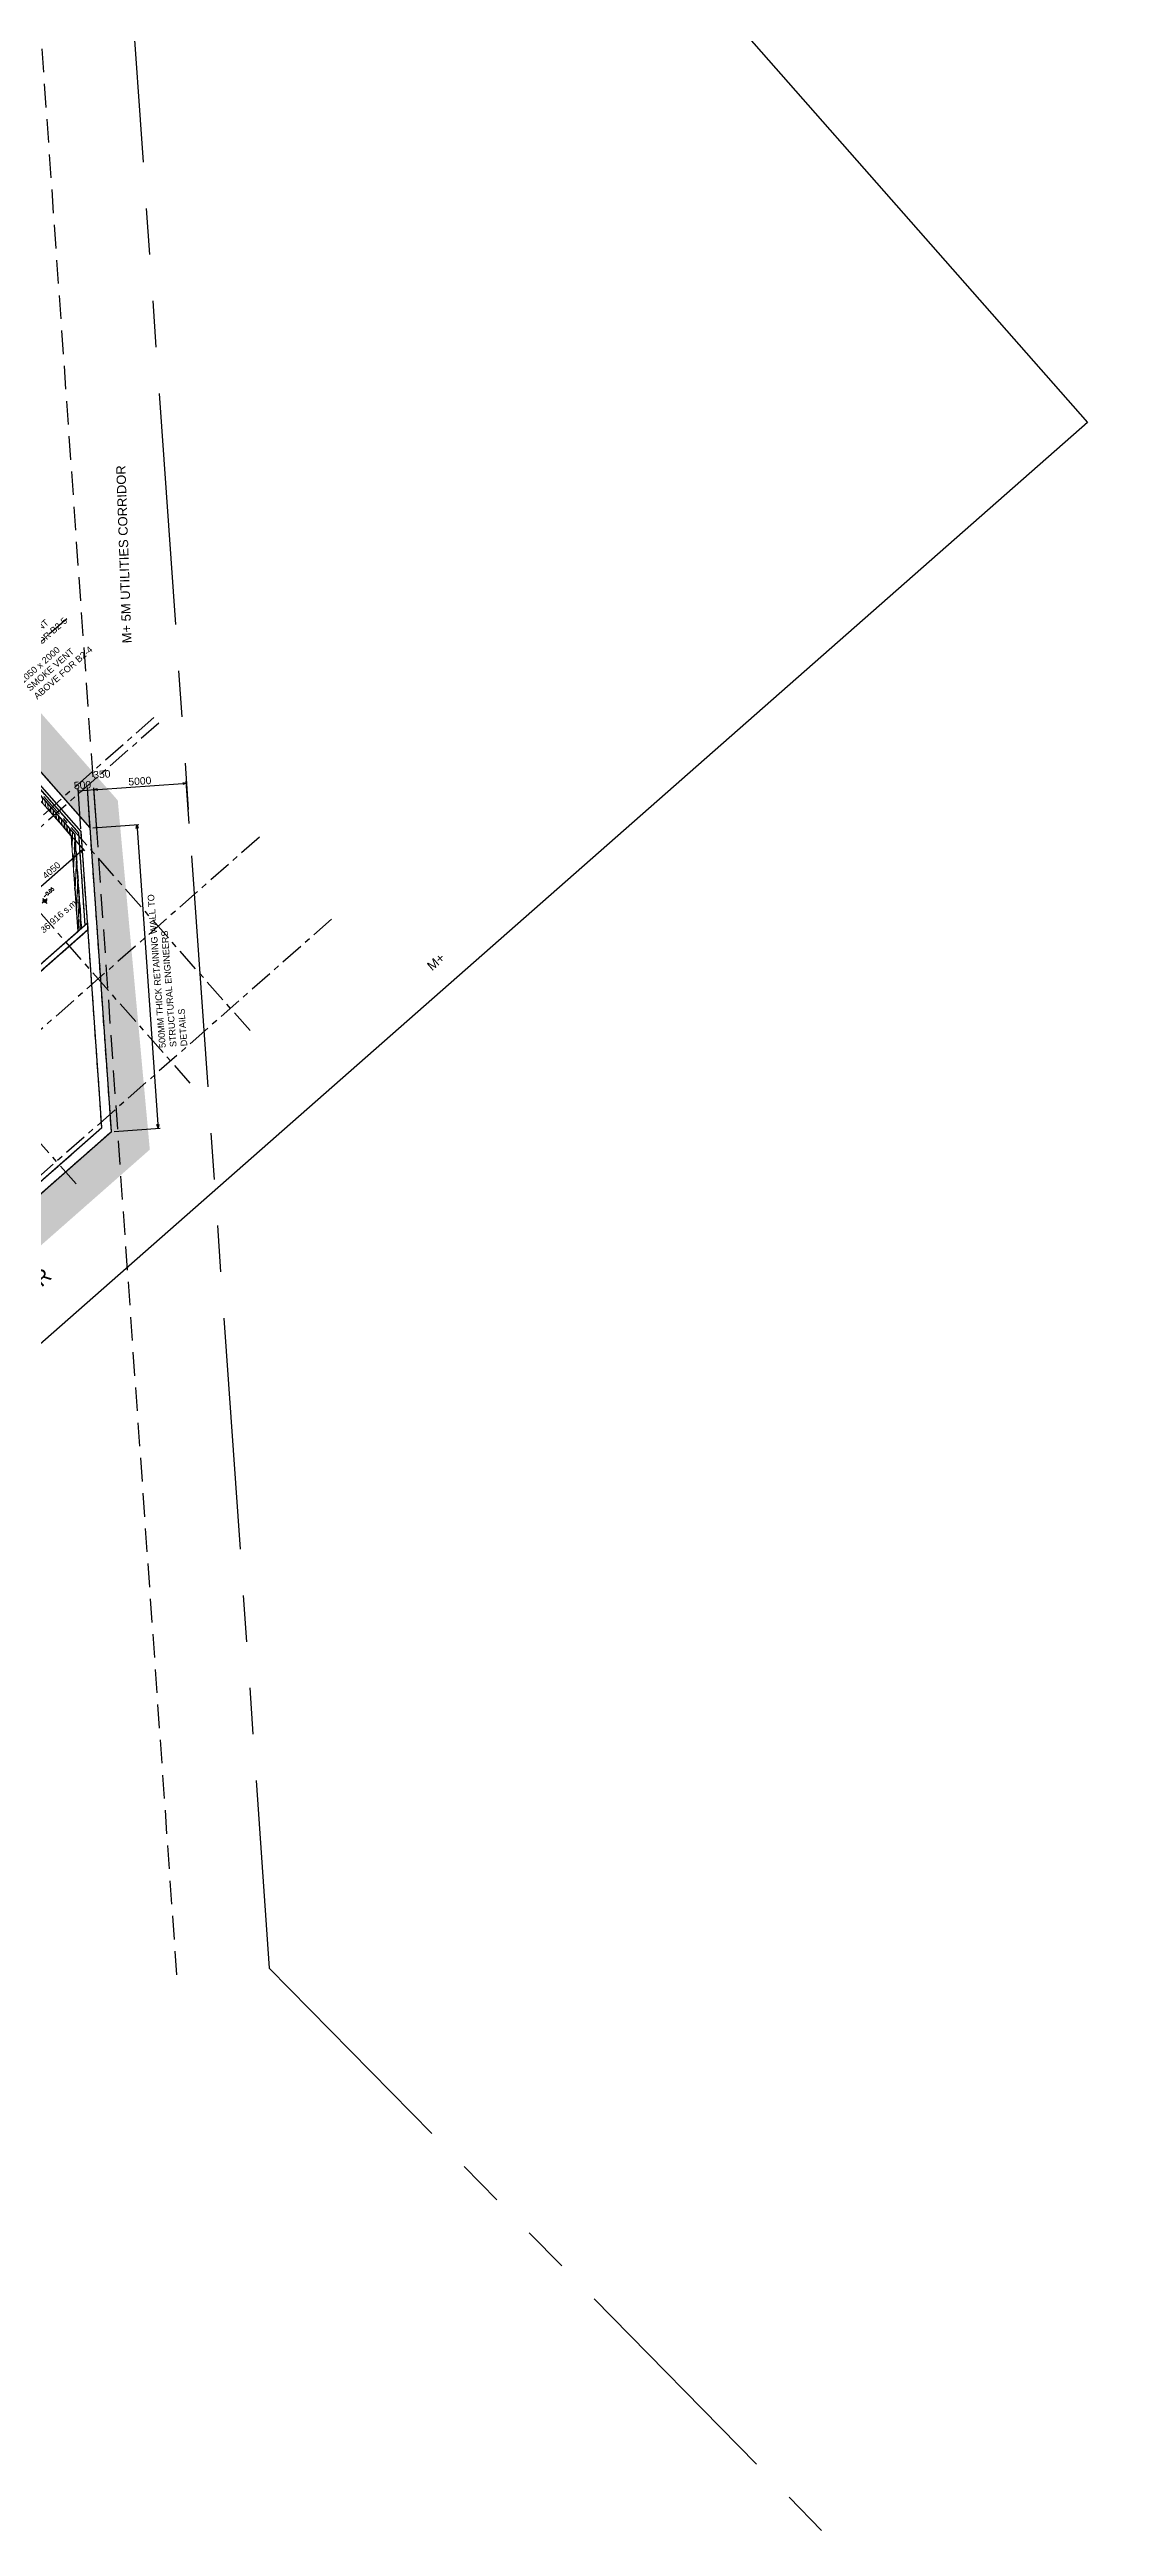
# Model space of a CAD drawing. Header units: millimetres. Extents: x 833946797 to 834440930, y 817746008 to 818399503.
# Drawn here: x 834371872 to 834429568, y 817889223 to 818022827 of the extents above; entities that cross this region are included whole.
import ezdxf

# ---------------------------------------------------------------- set-up
doc = ezdxf.new("R2010")
doc.units = ezdxf.units.MM
doc.header["$LTSCALE"] = 100
for name, pattern in [('base plan(mm)$0$PHANTOM', [2.5, 1.25, -0.25, 0.25, -0.25, 0.25, -0.25]), ('Grid Line', [22.225, 12.7, -3.175, 3.175, -3.175]), ('Hidden', [9.525, 6.35, -3.175]), ('HIDDENX2', [19.05, 12.7, -6.35])]:
    doc.linetypes.add(name, pattern=pattern)
for name, color, linetype in [('+C-160', 160, 'Hidden'), ('A-COLS', 3, 'Continuous'), ('DLN020__', 6, 'Continuous'), ('DLN030_1', 1, 'Continuous'), ('DLN030_2', 1, 'Continuous'), ('DLN0401_', 7, 'Continuous'), ('DLN0403__Room Name', 7, 'Continuous'), ('DLN040__', 3, 'Continuous'), ('DLN060__', 7, 'Continuous'), ('DLN810__', 1, 'Continuous'), ('DLN910__', 3, 'Continuous'), ('DLN914', 3, 'base plan(mm)$0$PHANTOM'), ('LEVEL', 7, 'Continuous')]:
    doc.layers.add(name, color=color, linetype=linetype)
doc.layers.add('A-WALL', color=7, linetype='Continuous', lineweight=9)
doc.layers.add('Revision', color=1, linetype='Continuous', lineweight=9)
doc.styles.add('romans', font='romans.shx')
doc.styles.get("Standard").update_dxf_attribs({"font": 'swiss.ttf'})
doc.styles.add('Swis721tBT', font='swissl.ttf')
doc.dimstyles.new('INTDIM', dxfattribs={"dimtxt": 200, "dimasz": 125, "dimexe": 100, "dimexo": 150, "dimgap": 80, "dimtad": 1, "dimdec": 0, "dimzin": 9, "dimdsep": 46, "dimtxsty": 'Swis721tBT', "dimblk": 'OPEN30', "dimcen": -125, "dimclrd": 256, "dimclre": 256, "dimclrt": 2, "dimaunit": 1, "dimadec": 1, "dimazin": 0, "dimtfac": 0.444444, "dimtdec": 0, "dimtix": 1, "dimtmove": 2, "dimatfit": 3, "dimldrblk": 'OPEN30', "dimfxl": 0, "dimtolj": 1, "dimlwd": -1, "dimlwe": -1, "dimarcsym": 0})
doc.dimstyles.new('INTDIM350', dxfattribs={"dimtxt": 350, "dimasz": 200, "dimexe": 100, "dimexo": 150, "dimgap": 100, "dimtad": 1, "dimdec": 0, "dimzin": 9, "dimdsep": 46, "dimtxsty": 'Swis721tBT', "dimblk": 'OPEN30', "dimcen": -125, "dimclrd": 256, "dimclre": 256, "dimclrt": 2, "dimaunit": 1, "dimadec": 1, "dimazin": 0, "dimtfac": 0.444444, "dimtdec": 0, "dimtix": 1, "dimtmove": 2, "dimatfit": 3, "dimldrblk": 'OPEN30', "dimfxl": 0, "dimtolj": 1, "dimlwd": -1, "dimlwe": -1, "dimarcsym": 0})

# ---------------------------------------------------------------- blocks, each defined once
blk = doc.blocks.new('_Open30')
at = {"color": 0, "linetype": 'ByBlock', "lineweight": -2}
for p, q in [((-1, 0.27), (0, 0)), ((0, 0), (-1, -0.27)), ((0, 0), (-1, 0))]:
    blk.add_line(p, q, dxfattribs=at)
blk = doc.blocks.new('*D99')
at = {"layer": 'Defpoints', "color": 0}
for p in [(834374061, 817980845), (834375206, 817964463), (834377730, 817964640)]:
    blk.add_point(p, dxfattribs=at)
at = {"layer": 'DLN030_1', "linetype": 'Continuous'}
for p, q in [((834374210, 817980855), (834376684, 817981028)), ((834376598, 817980822), (834377716, 817964839)), ((834375356, 817964474), (834377830, 817964647))]:
    blk.add_line(p, q, dxfattribs=at)
at = {"layer": 'DLN030_1', "xscale": 200, "yscale": 200, "zscale": 200}
for p, rotation in [((834376584, 817981021), 94.00028453250737), ((834377730, 817964640), 274.0002845325074)]:
    blk.add_blockref('_Open30', p, dxfattribs=dict(at, rotation=rotation))
blk = doc.blocks.new('*D103')
at = {"layer": 'Defpoints', "color": 0}
for p in [(834379255, 817983257), (834374430, 817980582, 0), (834379418, 817980931, 0)]:
    blk.add_point(p, dxfattribs=at)
at = {"layer": 'DLN030_1', "linetype": 'Continuous'}
for p, q in [((834374420, 817980732), (834374261, 817983008)), ((834374467, 817982922), (834379056, 817983243)), ((834379407, 817981080), (834379248, 817983356))]:
    blk.add_line(p, q, dxfattribs=at)
at = {"layer": 'DLN030_1', "xscale": 200, "yscale": 200, "zscale": 200}
for p, rotation in [((834374267, 817982908), 183.9987219114428), ((834379255, 817983257), 3.998721911442789)]:
    blk.add_blockref('_Open30', p, dxfattribs=dict(at, rotation=rotation))
at = {"layer": 'DLN030_1', "color": 2, "insert": (834376741, 817983367), "char_height": 400, "attachment_point": 5, "rotation": 3.99872, "style": 'Swis721tBT'}
blk.add_mtext('\\A1;5000', dxfattribs=at)
blk = doc.blocks.new('ELEX')
at = {"layer": 'LEVEL'}
for p, q in [((0.5, 0), (-0.5, 0)), ((0, 0.5), (0, -0.5))]:
    blk.add_line(p, q, dxfattribs=at)
blk.add_circle((0, 0), 0.25, dxfattribs=at)
at = {"layer": 'LEVEL', "style": 'romans'}
blk.add_attdef('ELEX', (0.26, 0.35), '', height=0.5, dxfattribs=at)
blk = doc.blocks.new('*D104')
at = {"layer": 'Defpoints', "color": 0}
for p in [(834373918, 817982883), (834373574, 817980641, 0), (834374073, 817980676, 0)]:
    blk.add_point(p, dxfattribs=at)
at = {"layer": 'DLN030_1', "linetype": 'Continuous'}
for p, q in [((834373563, 817980791), (834373413, 817982948)), ((834373420, 817982849), (834373918, 817982883)), ((834374062, 817980826), (834373911, 817982983))]:
    blk.add_line(p, q, dxfattribs=at)
at = {"layer": 'DLN030_1', "color": 2, "insert": (834373649, 817983151), "char_height": 400, "attachment_point": 5, "rotation": 4.00028, "style": 'Swis721tBT'}
blk.add_mtext('\\A1;500', dxfattribs=at)
blk = doc.blocks.new('*D75')
at = {"layer": 'Defpoints', "color": 0}
for p in [(834374267, 817982908), (834374061, 817980845, 0), (834374410, 817980869)]:
    blk.add_point(p, dxfattribs=at)
at = {"layer": 'DLN030_1', "linetype": 'Continuous'}
for p, q in [((834374050, 817980994), (834373911, 817982983)), ((834373918, 817982883), (834374267, 817982908)), ((834374400, 817981019), (834374261, 817983008))]:
    blk.add_line(p, q, dxfattribs=at)
at = {"layer": 'DLN030_1', "color": 2, "insert": (834374692, 817983732), "char_height": 400, "attachment_point": 5, "rotation": 3.99872, "style": 'Swis721tBT'}
blk.add_mtext('\\A1;350', dxfattribs=at)
blk = doc.blocks.new('A$C029C5A43')
at = {"layer": '+C-160'}
for p, q in [((89471, 19406), (89471, 71309)), ((89471, 19406, 0), (89471, 71308, 0)), ((89671, 71309), (89671, 19339)), ((89271, 19474, 0), (89271, 22916, 0)), ((89271, 21175), (89471, 21375)), ((89271, 20950), (89471, 21150)), ((89271, 20726), (89471, 20926)), ((89271, 20501), (89471, 20701)), ((89271, 20277), (89471, 20477)), ((89271, 20052), (89471, 20252)), ((80111, 6565, 0), (89821, 19288, 0)), ((80359, 6065, 0), (90321, 19120, 0)), ((89271, 19474, 0), (86135, 15365, 0)), ((86387, 15365), (89471, 19406)), ((89471, 19406, 0), (86387, 15365, 0)), ((89671, 19339), (86638, 15365)), ((88242, 18125), (89304, 19187)), ((88965, 19073), (89471, 19579)), ((89271, 19828), (89471, 20028)), ((89271, 19603), (89471, 19803)), ((89471, 19406), (89471, 19406)), ((89671, 19339), (89671, 19339)), ((87518, 17177), (88581, 18239)), ((86155, 15365), (87133, 16343)), ((86794, 16229), (87857, 17291)), ((38064, 15065), (86598, 15065)), ((86598, 15065, 0), (38064, 15065, 0)), ((38514, 15365, 0), (86827, 15365)), ((38514, 15365, 0), (86827, 15365, 0)), ((86380, 15365), (86410, 15395)), ((86827, 15365, 0), (86598, 15065, 0)), ((21521, 6065, 0), (80359, 6065, 0)), ((22021, 6566, 0), (80111, 6565, 0))]:
    blk.add_line(p, q, dxfattribs=at)
at = {"layer": '+C-160', "lineweight": 18}
for p, q in [((89821, 19289), (89821, 71308, 0)), ((89821, 19289), (89821, 71308, 0)), ((90321, 19120, 0), (90321, 71308, 0)), ((90321, 19120, 0), (90321, 71308, 0)), ((89821, 19289), (80111, 6565)), ((89821, 19289), (80111, 6565)), ((90321, 19120), (80359, 6065)), ((90321, 19120), (80359, 6065)), ((80359, 6065), (34371, 6065)), ((80359, 6065), (34371, 6065)), ((80111, 6565), (34971, 6565, 0)), ((80111, 6565), (34971, 6565, 0))]:
    blk.add_line(p, q, dxfattribs=at)
at = {"layer": '+C-160'}
for p in [(90421, 19251), (90421, 18674), (85800, 13196)]:
    blk.add_point(p, dxfattribs=at)
blk = doc.blocks.new('*D166')
at = {"layer": 'Defpoints', "color": 0}
for p in [(834373038, 817980417, 0), (834373682, 817979686), (834370515, 817977154)]:
    blk.add_point(p, dxfattribs=at)
at = {"layer": 'DLN030_2', "linetype": 'Continuous'}
for p, q in [((834373137, 817980304), (834373748, 817979611)), ((834370792, 817977142), (834373532, 817979554)), ((834370614, 817977041), (834370708, 817976935))]:
    blk.add_line(p, q, dxfattribs=at)
at = {"layer": 'DLN030_2', "xscale": 200, "yscale": 200, "zscale": 200}
for p, rotation in [((834373682, 817979686), 41.35019583601527), ((834370641, 817977010), 221.3501958360152)]:
    blk.add_blockref('_Open30', p, dxfattribs=dict(at, rotation=rotation))
at = {"layer": 'DLN030_2', "color": 2, "insert": (834371977, 817978558), "char_height": 350, "attachment_point": 5, "rotation": 41.3502, "style": 'Swis721tBT'}
blk.add_mtext('\\A1;4050', dxfattribs=at)

msp = doc.modelspace()

# ---------------------------------------------------------------- hatches: boundary and pattern name
at = {"layer": 'A-WALL'}
h = msp.add_hatch(dxfattribs=at)
h.set_pattern_fill('ANSI31', scale=50)
h.set_pattern_definition([(86.350195828, (-1e-07, 1e-07), (-158.428018635, 10.105711821), [])])
edge = h.paths.add_edge_path()
edge.add_line((834373398.9, 817975260.5), (834373587.8, 817975426.8))
edge.add_line((834373587.8, 817975426.8), (834373233.3, 817980498))
edge.add_line((834373233.3, 817980498), (834338943.8, 818019460))
edge.add_arc((834332615.6, 818013879.7), 8437.1, 41.406562, 102.763105)
edge.add_line((834330751.7, 818022108.4), (834321993.3, 818032060.3))
edge.add_line((834321993.3, 818032060.3), (834277327.5, 817992751.1))
edge.add_line((834277327.5, 817992751.1), (834277459.6, 817992600.9))
edge.add_line((834277459.6, 817992600.9), (834321975.3, 818031778))
edge.add_line((834321975.3, 818031778), (834330680.7, 818021886.4))
edge.add_arc((834332615.6, 818013879.7), 8237.1, 41.407934, 103.586126, ccw=False)
edge.add_line((834338793.6, 818019327.9), (834373038.5, 817980416.6))
edge.add_line((834373038.5, 817980416.6), (834373398.9, 817975260.5))
at = {"layer": 'DLN060__'}
h = msp.add_hatch(dxfattribs=at)
h.set_pattern_fill('EARTH', color=251, scale=150, angle=45)
h.set_pattern_definition([(86.35019583, (1453154.1, 238293.2), (-889.9338409, 1011.2023827), [952.5, -952.5]), (86.35019583, (1452797.6, 238315.9), (-889.9338409, 1011.2023827), [952.5, -952.5]), (86.35019583, (1452441.2, 238338.6), (-889.9338409, 1011.2023827), [952.5, -952.5]), (176.35019583, (1452329.9, 238465), (-1011.2023827, -889.9338409), [952.5, -952.5]), (176.35019583, (1452352.65, 238821.5), (-1011.2023827, -889.9338409), [952.5, -952.5]), (176.35019583, (1452375.4, 239178), (-1011.2023827, -889.9338409), [952.5, -952.5])])
edge = h.paths.add_edge_path()
edge.add_line((834303001.7, 817954269.4), (834304578.4, 817955656.4))
edge.add_line((834304578.4, 817955656.4), (834331037.8, 817925591.5))
edge.add_line((834331037.8, 817925591.5), (834375206.5, 817964463.2))
edge.add_line((834375206.5, 817964463.2), (834374060.9, 817980844.8))
edge.add_line((834374060.9, 817980844.8), (834339581.5, 818020021.9))
edge.add_arc((834332615.9, 818013881.7), 9285.6, 41.396771, 99.604623)
edge.add_line((834331066.6, 818023037.1), (834322069.8, 818033259.9))
edge.add_line((834322069.8, 818033259.9), (834273725.6, 817990713.5))
edge.add_line((834273725.6, 817990713.5), (834304578.4, 817955656.4))
edge.add_line((834304578.4, 817955656.4), (834303001.7, 817954269.4))
edge.add_line((834303001.7, 817954269.4), (834270761.5, 817990902.8))
edge.add_line((834270761.5, 817990902.8), (834322258.6, 818036224.1))
edge.add_line((834322258.6, 818036224.1), (834331970.3, 818025189))
edge.add_arc((834332622.3, 818013717.3), 11490.2, 42.026141, 93.253053, ccw=False)
edge.add_line((834341157.7, 818021409.6), (834375550.8, 817982329.9))
edge.add_line((834375550.8, 817982329.9), (834377279, 817963489.7))
edge.add_line((834377279, 817963489.7), (834330848.8, 817922627.7))
edge.add_line((834330848.8, 817922627.7), (834303001.7, 817954269.4))

# ---------------------------------------------------------------- linework, layer by layer
at = {"color": 2}
msp.add_lwpolyline([(834427839, 818002704.1), (834318889.5, 817906820.3), (834242269.6, 817993880.9), (834351219.2, 818089764.7)], close=True, dxfattribs=at)
at = {"layer": 'A-COLS', "color": 5, "lineweight": 18}
for p, q in [((834374060.9, 817980844.8, 0), (834339581.5, 818020021.9, -0.1)), ((834374060.9, 817980844.8, 0), (834339581.5, 818020021.9, -0.1)), ((834373573.9, 817980641.3), (834339206.2, 818019691.6, -0.1)), ((834373573.9, 817980641.3), (834339206.2, 818019691.6, -0.1)), ((834373573.9, 817980641.3), (834374690.4, 817964675.1)), ((834373573.9, 817980641.3), (834374690.4, 817964675.1)), ((834374060.9, 817980844.8), (834375206.5, 817964463.2)), ((834374060.9, 817980844.8), (834375206.5, 817964463.2)), ((834375206.5, 817964463.2), (834340684.2, 817934081)), ((834375206.5, 817964463.2), (834340684.2, 817934081)), ((834374690.4, 817964675.1), (834340804.2, 817934852.7, -0.1)), ((834374690.4, 817964675.1), (834340804.2, 817934852.7, -0.1))]:
    msp.add_line(p, q, dxfattribs=at)
at = {"layer": 'A-COLS', "color": 5}
for p, q in [((834374690.1, 817964674.8, -0.1), (834373573.9, 817980640.7, -0.1)), ((834331082.6, 817926297.5, -0.1), (834374690.1, 817964674.8, -0.1))]:
    msp.add_line(p, q, dxfattribs=at)
at = {"layer": 'A-COLS'}
for p, q in [((834337510.5, 817943277), (834373944.5, 817975341.6)), ((834337650.1, 817943799.5, 0), (834373918.2, 817975718.1))]:
    msp.add_line(p, q, dxfattribs=at)
at = {"layer": 'A-COLS', "color": 5, "elevation": -0.1}
msp.add_lwpolyline([(834304578.2, 817955656.7), (834331037.8, 817925591.5), (834375206.5, 817964463.2), (834374060.9, 817980844.8)], dxfattribs=at)
at = {"layer": 'A-COLS', "elevation": 0}
msp.add_lwpolyline([(834337510.5, 817943277), (834336519.5, 817944403), (834336857.3, 817944700.3), (834337650.1, 817943799.5), (834373918.2, 817975718.1), (834373944.5, 817975341.6), (834337510.5, 817943277)], dxfattribs=at)
at = {"layer": 'A-WALL'}
for p, q in [((834373233, 817980498.3, -0.1), (834338943.5, 818019460.3, -0.1)), ((834373038.2, 817980416.9, -0.1), (834370764.4, 817983000.5, -0.1)), ((834373038.2, 817980416.9, -0.1), (834373398.7, 817975260.8, -0.1)), ((834373233, 817980498.3, -0.1), (834373587.5, 817975427.1, -0.1))]:
    msp.add_line(p, q, dxfattribs=at)
msp.add_point((834374430.2, 817980575.9), dxfattribs=at)
at = {"layer": 'DLN020__', "linetype": 'Grid Line'}
for p, q in [((834382686.6, 817969907.9), (834315133.5, 818046666.2)), ((834379458.6, 817967067), (834311905.5, 818043825.4)), ((834373303, 817961649.6), (834305749.9, 818038408)), ((834372812.6, 817992128.7), (834303474.7, 817931106.1)), ((834377767.6, 817986498.6), (834308429.7, 817925476)), ((834377503.3, 817986798.8), (834324941.7, 817940540.6)), ((834383185, 817980342.9), (834313847.1, 817919320.4)), ((834387082.9, 817975913.9), (834317745, 817914891.3))]:
    msp.add_line(p, q, dxfattribs=at)
at = {"layer": 'DLN0403__Room Name'}
msp.add_line((834370798.1, 817972972.2), (834373398.7, 817975260.8), dxfattribs=at)
at = {"layer": 'DLN060__', "color": 252, "elevation": -0.1}
msp.add_lwpolyline([(834375206.5, 817964463.2), (834374060.9, 817980844.8), (834339581.5, 818020021.9, 0.26001563), (834331066.6, 818023037.1), (834322069.5, 818033260.2), (834273725.4, 817990713.8), (834331037.8, 817925591.5), (834375206.5, 817964463.2)], format="xyb", dxfattribs=at)
at = {"layer": 'DLN060__', "color": 252}
msp.add_lwpolyline([(834374690.4, 817964675.1), (834373573.9, 817980641.3), (834339206.2, 818019691.6, 0.26841436), (834330878.5, 818022494.1), (834322024.5, 818032554.6), (834274431, 817990668.8), (834331082.6, 817926297.5), (834374690.4, 817964675.1)], format="xyb", dxfattribs=at)
at = {"layer": 'DLN810__'}
for points in [[(834373233, 817980498.3), (834373233, 817980498.3), (834338943.1, 818019460.8)], [(834339093.2, 818019593), (834373427.8, 817980579.7)], [(834373587.5, 817975427.1), (834373233, 817980498.3)], [(834373427.8, 817980579.7), (834373427.8, 817980579.7), (834373776.4, 817975593.3)]]:
    msp.add_lwpolyline(points, dxfattribs=at)
at = {"layer": 'DLN910__', "color": 5, "linetype": 'HIDDENX2'}
msp.add_line((834378736.2, 817918985.3), (834370736.2, 818033424.3), dxfattribs=at)
msp.add_line((834378736.2, 817918985.3), (834370736.2, 818033424.3), dxfattribs=at)
at = {"layer": 'DLN914', "ltscale": 100}
msp.add_lwpolyline([(834108001, 818027127, 0.59973194), (834250993, 817971639), (834354591, 818062813), (834364181, 818069493), (834374299, 818054161), (834383724, 817919334), (834429567.9, 817872652.7), (834427481, 817871856), (834422426, 817865906), (834398360, 817846374), (834371127, 817819016), (834357334, 817802650), (834345460, 817778030), (834335418, 817757919, -0.30554616), (834321131, 817746233), (834321131, 817746233), (834302565, 817746008), (834292360, 817748208), (834267601, 817746622), (834095099, 817746458)], format="xyb", dxfattribs=at)
at = {"layer": 'Revision'}
for p in [(834374049.1, 817981008.9), (834374580.3, 817973410.6)]:
    msp.add_point(p, dxfattribs=at)

# ---------------------------------------------------------------- block references
at = {"rotation": 41.35019582799567}
msp.add_blockref('A$C029C5A43', (834318889.5, 817906820.3), dxfattribs=at)
at = {"layer": 'LEVEL', "xscale": 349.9999999999999, "yscale": 349.9999999999999, "zscale": 349.9999999999999, "rotation": 41.3501958279957}
msp.add_blockref('ELEX', (834371612.4, 817976901.5, -0.1), dxfattribs=at).add_auto_attribs({'ELEX': '-0.05'})

# ---------------------------------------------------------------- texts
at = {"layer": 'A-WALL', "color": 1, "insert": (834377791.4, 817968961.5), "char_height": 350, "width": 8442.497, "attachment_point": 1, "rotation": 94.392096}
msp.add_mtext('500MM THICK RETAINING WALL TO STRUCTURAL ENGINEERS DETAILS', dxfattribs=at)
at = {"layer": 'DLN0401_', "color": 0, "insert": (834369905.6, 817974152.4), "char_height": 350, "width": 4723.109, "attachment_point": 1, "rotation": 41.350196, "line_spacing_factor": 1.00667}
msp.add_mtext('AREA = 36.916 s.m.', dxfattribs=at)
at = {"layer": 'DLN040__', "char_height": 350, "attachment_point": 1, "rotation": 41.350196}
for s, width, insert in [('SMOKE VENT ABOVE FOR B2-5', 4689.421, (834369226.2, 817990009)), ('1050 x 2000', 3233.421, (834370212.7, 817988874.4)), ('SMOKE VENT ABOVE FOR B2-4', 4689.421, (834370592.4, 817988456.6))]:
    msp.add_mtext_dynamic_manual_height_columns(s, width=width, gutter_width=1, heights=[0], dxfattribs=dict(at, insert=insert))
at = {"layer": 'DLN040__', "color": 0, "insert": (834354924.1, 817942572.4), "char_height": 800, "width": 27345.154, "attachment_point": 1, "rotation": 41.350196, "line_spacing_factor": 1.00667}
msp.add_mtext('( CALCULATION OF SMOKE VENT REFER COMPARTMENT AREA DIAGRAM & CALCULATIONS )', dxfattribs=at)
at = {"layer": 'DLN910__', "color": 7, "linetype": 'HIDDENX2', "insert": (834375796.5, 817990792.7), "char_height": 500, "attachment_point": 1, "rotation": 91.987304}
msp.add_mtext_dynamic_manual_height_columns('M+ 5M UTILITIES CORRIDOR', width=9408.911, gutter_width=1, heights=[0], dxfattribs=at)
msp.add_mtext_dynamic_manual_height_columns('M+ 5M UTILITIES CORRIDOR', width=9408.911, gutter_width=1, heights=[0], dxfattribs=at)
at = {"layer": 'DLN910__', "color": 0, "insert": (834392171.4, 817973481.5), "char_height": 500, "attachment_point": 1, "rotation": 41.350192}
msp.add_mtext_dynamic_manual_height_columns('M+ ', width=9408.911, gutter_width=1, heights=[0], dxfattribs=at)
msp.add_mtext_dynamic_manual_height_columns('M+ ', width=9408.911, gutter_width=1, heights=[0], dxfattribs=at)

# ---------------------------------------------------------------- dimensions: what is measured, and where the dimension line sits
at = {"layer": 'DLN030_1'}
dim = msp.add_linear_dim(base=(834374267.5, 817982907.9, -0.1), p1=(834374060.9, 817980844.8, 0), p2=(834374410, 817980869.2, -0.1), angle=3.998722, dimstyle='INTDIM', override={"dimtxt": 400, "dimasz": 200, "dimarcsym": 2}, dxfattribs=at)
dim.commit()
dim.dimension.update_dxf_attribs({"geometry": '*D75', "text_midpoint": (834374692.3, 817983731.5, -0.1), "dimtype": 161})
for p1, p2, distance, picture, middle in [((834373573.9, 817980641.3), (834374072.7, 817980676.2), 2212.7, '*D104', (834373649, 817983150.9, -0.1)), ((834374430.1, 817980582), (834379417.9, 817980930.6), 2331.6, '*D103', (834376741.5, 817983367.1, -0.1))]:
    dim = msp.add_aligned_dim(p1=p1, p2=p2, distance=distance, dimstyle='INTDIM', override={"dimtxt": 400, "dimasz": 200, "dimarcsym": 2}, dxfattribs=at)
    dim.commit()
    dim.dimension.update_dxf_attribs({"geometry": picture, "text_midpoint": middle})
dim = msp.add_aligned_dim(p1=(834374060.9, 817980844.8, -0.1), p2=(834375206.5, 817964463.2, -0.1), distance=2529.8, text=' ', dimstyle='INTDIM', override={"dimtxt": 400, "dimasz": 200, "dimarcsym": 2}, dxfattribs=at)
dim.commit()
dim.dimension.update_dxf_attribs({"geometry": '*D99', "text_midpoint": (834377157.3, 817972830.4, -0.1)})
at = {"layer": 'DLN030_2'}
dim = msp.add_linear_dim(base=(834373681.7, 817979685.7), p1=(834370515, 817977153.7), p2=(834373038.2, 817980416.9, -0.1), angle=41.350196, dimstyle='INTDIM350', dxfattribs=at)
dim.commit()
dim.dimension.update_dxf_attribs({"geometry": '*D166', "text_midpoint": (834371976.7, 817978557.9)})

doc.saveas('drawing.dxf')
